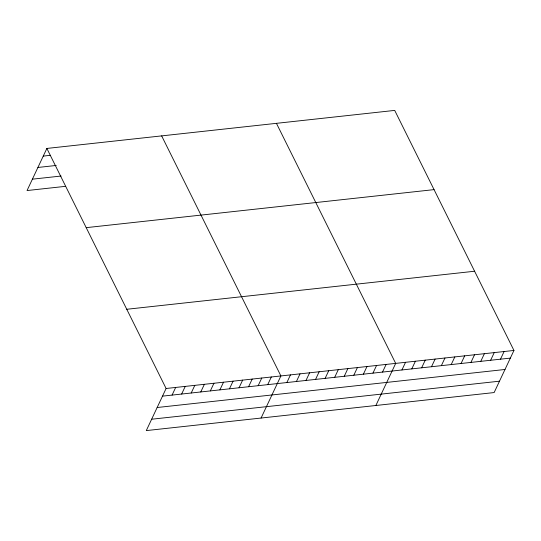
<?xml version="1.0" encoding="UTF-8"?>
<svg xmlns="http://www.w3.org/2000/svg" width="541" height="541" viewBox="0 0 541 541"><rect width="100%" height="100%" fill="white"/><g stroke="black" fill="none" stroke-linecap="round" stroke-linejoin="round"><path stroke-width="0.81" d="M46.864 148.437L166.107 388.492L146.293 430.595L494.136 392.563L513.95 350.453L394.707 110.405L46.864 148.437L27.05 190.547L65.312 186.361M172.072 395.099L175.676 387.444M181.641 394.051L185.238 386.396M191.203 393.003L194.807 385.354M200.772 391.961L204.37 384.306M210.334 390.913L213.938 383.258M219.903 389.865L223.501 382.217M229.465 388.823L233.07 381.168M239.034 387.775L242.632 380.12M248.596 386.727L252.201 379.079M258.165 385.686L261.763 378.031M267.727 384.637L271.332 376.982M261.08 418.044L280.894 375.941L161.651 135.886M286.865 382.548L290.463 374.893M296.427 381.5L300.025 373.845M305.996 380.451L309.594 372.803M315.559 379.41L319.156 371.755M325.127 378.362L328.725 370.707M334.69 377.314L338.294 369.665M344.259 376.272L347.856 368.617M353.821 375.224L357.425 367.569M363.39 374.176L366.987 366.528M372.952 373.128L376.556 365.479M382.521 372.086L386.118 364.431M375.873 405.493L395.687 363.39L276.437 123.334M401.936 369.963L405.54 362.308M411.796 368.881L415.393 361.232M421.649 367.806L425.253 360.15M431.508 366.73L435.106 359.075M441.361 365.648L444.959 358M451.214 364.573L454.819 356.918M461.074 363.498L464.672 355.843M470.927 362.416L474.531 354.768M480.78 361.341L484.384 353.686M490.64 360.259L494.237 352.61M500.493 359.183L504.097 351.535M43.266 156.092L50.435 155.308M37.911 167.46L56.244 165.458M32.399 179.172L61.099 176.035M86.215 227.653L434.058 189.62M126.756 309.276L474.599 271.237M166.107 388.492L513.95 350.453M162.51 396.14L510.352 358.108M157.161 407.515L504.996 369.476M151.649 419.228L499.485 381.189"/></g></svg>
